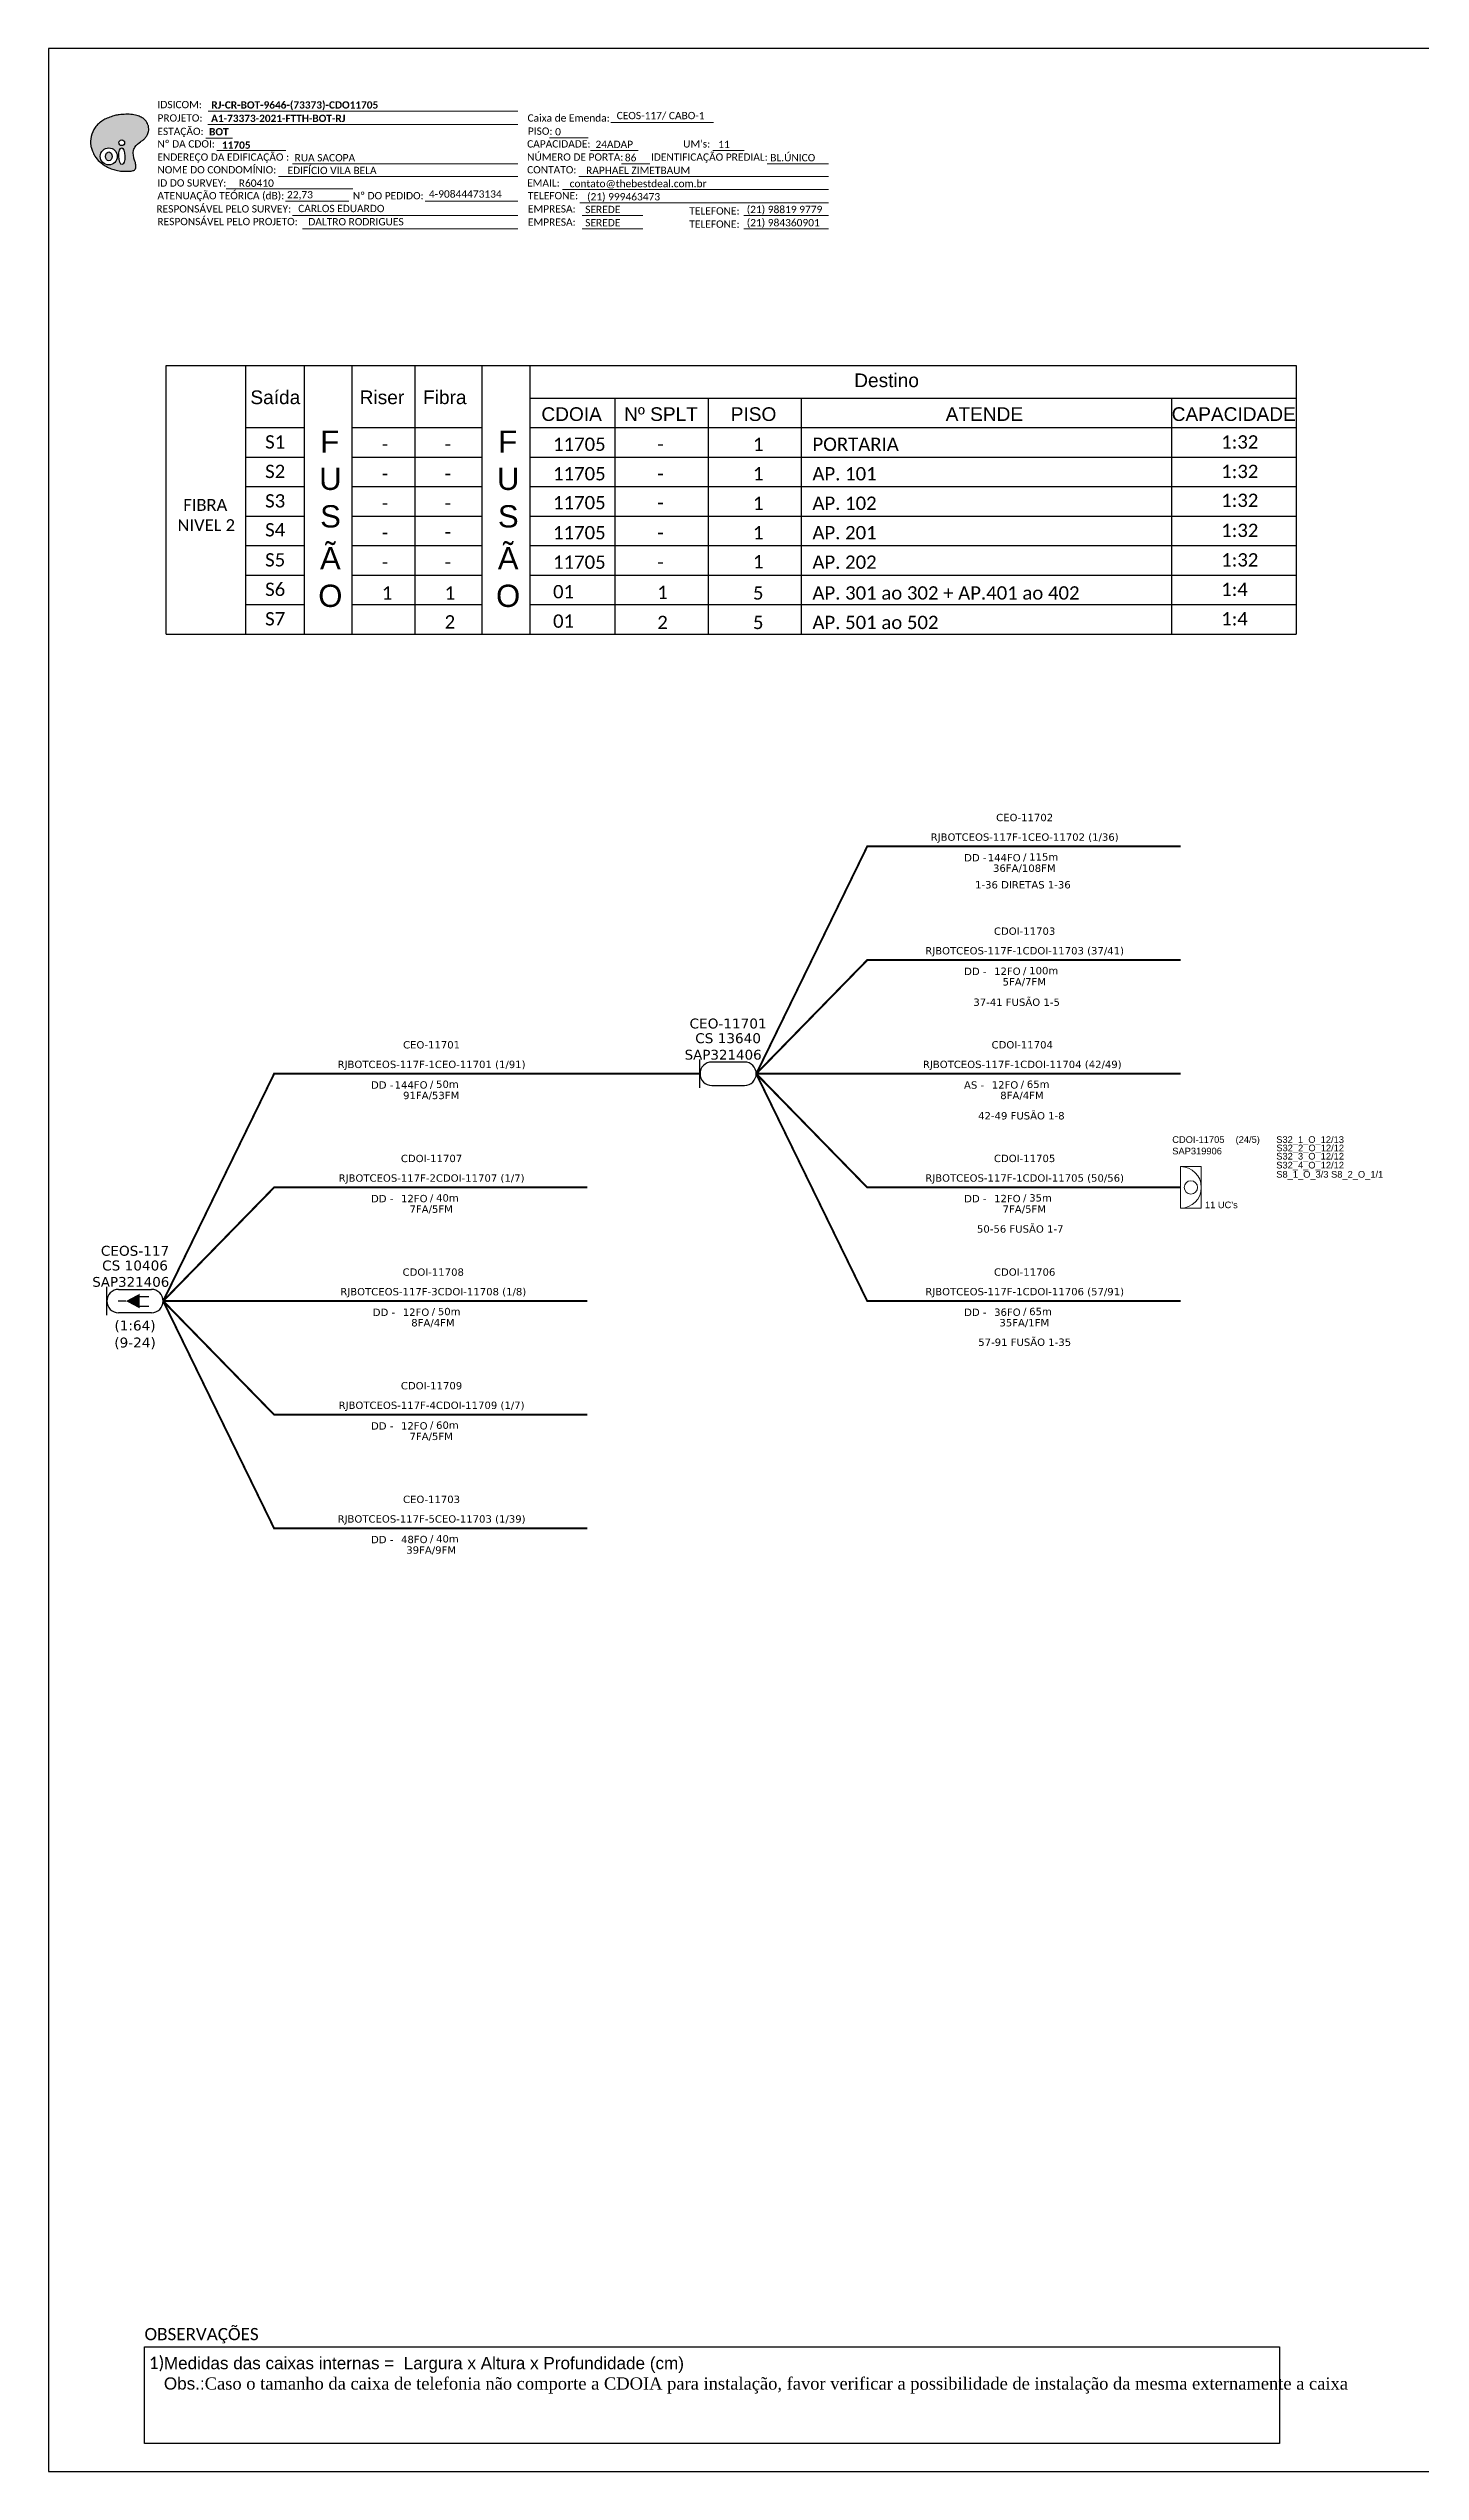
# Model space of a CAD drawing. Header units: metres. Extents: x -1286 to -445, y -500 to 94.
# Drawn here: x -1286 to -950, y -500 to 94 of the extents above; entities that cross this region are included whole.
import ezdxf
from ezdxf.enums import TextEntityAlignment as Align

# ---------------------------------------------------------------- set-up
doc = ezdxf.new("R2010")
doc.units = ezdxf.units.M
for name, color, linetype, lineweight in [("20.0-LEGENDA DOS CDO'S", 1, 'Continuous', 0), ('20.1-CDO_INTERIOR', 1, 'Continuous', 0), ('40.1-ETIQUETAS', 1, 'Continuous', 20)]:
    doc.layers.add(name, color=color, linetype=linetype, lineweight=lineweight)
for name, color, linetype in [('20.4-CEO', 1, 'Continuous'), ('20.4-CEOS', 1, 'Continuous'), ('20.5-CABO AÉREO', 1, 'Continuous'), ('20.5-CABO EM DUTO', 1, 'Continuous')]:
    doc.layers.add(name, color=color, linetype=linetype)
doc.styles.add('ARIAL', font='arial.ttf')
doc.styles.add('siredit', font='verdana.ttf')
doc.styles.add('WMF-Calibri0', font='calibri.ttf')
doc.styles.add('WMF-Calibri1', font='calibrib.ttf')
doc.linetypes.add('FENCELINE1', pattern='A,0.25,-0.1,[133,ltypeshp.shx,S=0.1,R=0,X=-0.1,Y=0],-0.1,1', length=1.45)

# ---------------------------------------------------------------- blocks, each defined once
blk = doc.blocks.new('OI')
h = blk.add_hatch(color=40)
edge = h.paths.add_edge_path()
edge.add_spline(control_points=[(4.35, -0.67), (3.92, -0.99), (3.26, -1.5), (2.81, -2.59), (2.9, -3.5), (3.06, -4.27), (3.31, -4.85), (3.37, -5.39), (3.4, -5.88), (3.2, -6.4), (2.54, -6.61), (1.65, -6.63), (0.55, -6.67), (-0.56, -6.42), (-1.61, -6.14), (-2.77, -5.61), (-3.92, -4.77), (-4.89, -3.7), (-5.34, -2.65), (-5.6, -1.94), (-5.85, -0.96), (-5.71, 0.47), (-5.1, 2.02), (-4.14, 3.02), (-3.3, 3.61), (-2.37, 4.16), (-1.36, 4.44), (-0.56, 4.7), (0.79, 4.85), (2.24, 4.97), (3.79, 4.57), (4.67, 4.21), (5.44, 3.65), (5.76, 2.99), (6.03, 2.21), (6.01, 1.46), (5.72, 0.64), (5.31, 0.08), (4.88, -0.38), (4.51, -0.55), (4.35, -0.67)], knot_values=[0, 0, 0, 0, 1.60434, 2.417191, 3.427595, 4.282808, 4.776746, 5.304182, 5.888771, 6.258406, 6.858137, 7.79129, 8.986195, 10.124242, 11.187857, 12.242908, 13.953784, 15.414161, 16.515391, 17.349188, 17.675853, 19.552021, 21.515531, 22.568638, 23.63245, 24.621084, 25.782718, 26.745347, 27.142653, 29.870543, 31.004649, 31.921532, 32.709589, 33.801391, 34.042471, 35.192333, 35.971461, 36.628871, 37.254359, 37.836911, 37.836911, 37.836911, 37.836911], degree=3, periodic=0)
h.paths.add_polyline_path([(1.13, -0.87, -1), (-0.04, -0.87, -1)], flags=16)
edge = h.paths.add_edge_path(flags=16)
edge.add_ellipse((0.56, -3.59), major_axis=(-0.02, 1.71), ratio=0.361305, start_angle=0, end_angle=360)
h.paths.add_polyline_path([(-0.36, -3.62, -1), (-3.8, -3.62, -1)], flags=16)
edge = h.paths.add_edge_path(flags=0)
edge.add_ellipse((-2.08, -3.62), major_axis=(0, 0.885), ratio=0.758294, start_angle=0, end_angle=360)
at = {"color": 40}
for centre, radius in [((-2.08, -3.62), 1.72), ((0.54, -0.87), 0.587)]:
    blk.add_circle(centre, radius, dxfattribs=at)
blk.add_ellipse((-2.08, -3.62), major_axis=(0, 0.885), ratio=0.758294, start_param=-3.141592653589792, end_param=3.141592653589792, dxfattribs=at)
blk.add_ellipse((0.56, -3.59), major_axis=(-0.02, 1.71), ratio=0.361305, dxfattribs=at)
at = {"color": 40, "start_tangent": (-0.800898, -0.598801), "end_tangent": (-0.800898, -0.598801)}
blk.add_spline([(4.35, -0.67), (3.2, -1.78), (2.9, -2.54), (2.92, -3.55), (3.12, -4.38), (3.28, -4.85), (3.37, -5.37), (3.35, -5.95), (3.2, -6.29), (2.66, -6.55), (1.73, -6.63), (0.54, -6.62), (-0.58, -6.41), (-1.6, -6.11), (-2.56, -5.67), (-3.95, -4.67), (-4.89, -3.56), (-5.37, -2.56), (-5.64, -1.78), (-5.72, -1.46), (-5.63, 0.42), (-4.84, 2.22), (-4.13, 2.99), (-3.27, 3.62), (-2.4, 4.09), (-1.3, 4.47), (-0.37, 4.72), (0.02, 4.77), (2.75, 4.8), (3.85, 4.53), (4.69, 4.16), (5.31, 3.68), (5.85, 2.73), (5.93, 2.5), (5.94, 1.35), (5.67, 0.62), (5.29, 0.08), (4.84, -0.36), (4.35, -0.67)], degree=3, dxfattribs=at)

msp = doc.modelspace()

# ---------------------------------------------------------------- linework, layer by layer
for p, q in [((-1257.17, 16.5), (-980.18, 16.5)), ((-1257.17, -49.35), (-1257.17, 16.5)), ((-1237.75, 16.5), (-1237.75, -49.35)), ((-1223.4, 16.5), (-1223.4, -49.35)), ((-1211.61, -49.35), (-1211.61, 16.5)), ((-1196.22, 16.5), (-1196.22, -49.35)), ((-1179.81, 16.5), (-1179.81, -49.35)), ((-1168.01, 16.5), (-1168.01, -49.35)), ((-980.18, 16.5), (-980.18, -49.35)), ((-1168.01, 8.47), (-980.18, 8.47)), ((-1147.24, 8.47), (-1147.24, -49.35)), ((-1124.35, 8.47), (-1124.35, -49.35)), ((-1101.5, 8.47), (-1101.5, -49.35)), ((-1010.75, 8.47), (-1010.75, -49.35)), ((-1237.75, 1.24), (-1223.4, 1.24)), ((-1211.61, 1.24), (-1179.81, 1.24)), ((-1168.01, 1.24), (-980.18, 1.24)), ((-1237.75, -5.99), (-1223.4, -5.99)), ((-1211.61, -5.99), (-1179.81, -5.99)), ((-1168.01, -5.99), (-980.18, -5.99)), ((-1237.75, -13.21), (-1223.4, -13.21)), ((-1211.61, -13.21), (-1179.81, -13.21)), ((-1168.01, -13.21), (-980.18, -13.21)), ((-1237.75, -20.44), (-1223.4, -20.44)), ((-1211.61, -20.44), (-1179.81, -20.44)), ((-1168.01, -20.44), (-980.18, -20.44)), ((-1237.75, -27.67), (-1223.4, -27.67)), ((-1211.61, -27.67), (-1179.81, -27.67)), ((-1168.01, -27.67), (-980.18, -27.67)), ((-1237.75, -34.89), (-1223.4, -34.89)), ((-1211.61, -34.89), (-1179.81, -34.89)), ((-1168.01, -34.89), (-980.18, -34.89)), ((-1237.75, -42.12), (-1223.4, -42.12)), ((-1211.61, -42.12), (-1179.81, -42.12)), ((-1168.01, -42.12), (-980.18, -42.12)), ((-1257.17, -49.35), (-980.18, -49.35))]:
    msp.add_line(p, q)
at = {"color": 0}
for p, q in [((-1262.5, -469.23), (-984.25, -469.23)), ((-1262.5, -492.93), (-1262.5, -469.23)), ((-984.25, -469.23), (-984.25, -492.93)), ((-984.25, -492.93), (-1262.5, -492.93))]:
    msp.add_line(p, q, dxfattribs=at)
msp.add_lwpolyline([(-1286.07, -499.81), (-445.07, -499.81), (-445.07, 94.19), (-1286.07, 94.19)], close=True)
at = {"color": 7, "lineweight": 0}
for points in [[(-1246.94, 78.79), (-1170.96, 78.79)], [(-1247.47, 72.24), (-1240.92, 72.24)], [(-1246.97, 75.52), (-1171.01, 75.52)], [(-1163.19, 72.28), (-1153.71, 72.28)], [(-1148.15, 76.01), (-1123.01, 76.01)], [(-1244.81, 69.17), (-1227.84, 69.17)], [(-1226.24, 65.93), (-1170.98, 65.93)], [(-1153.14, 69.17), (-1141.52, 69.17)], [(-1145.56, 65.93), (-1138.61, 65.93)], [(-1123.2, 69.17), (-1115.53, 69.17)], [(-1109.86, 65.93), (-1094.82, 65.93)], [(-1242.49, 59.75), (-1211.44, 59.75)], [(-1229.65, 62.82), (-1170.98, 62.82)], [(-1160.06, 59.58), (-1094.8, 59.58)], [(-1156.02, 62.82), (-1094.8, 62.82)], [(-1227.96, 56.79), (-1212.45, 56.79)], [(-1193.73, 56.79), (-1170.96, 56.79)], [(-1155.78, 56.34), (-1094.8, 56.34)], [(-1226.24, 53.23), (-1170.98, 53.23)], [(-1223.75, 49.99), (-1170.98, 49.99)], [(-1155.17, 53.23), (-1140.37, 53.23)], [(-1155.17, 49.99), (-1140.37, 49.99)], [(-1115.57, 53.23), (-1094.8, 53.23)], [(-1115.57, 49.99), (-1094.8, 49.99)]]:
    msp.add_lwpolyline(points, dxfattribs=at)
at = {"layer": '20.1-CDO_INTERIOR', "color": 5, "lineweight": 18}
msp.add_lwpolyline([(-1003.41, -190.11), (-1003.41, -179.91), (-1008.51, -179.91), (-1008.51, -190.11)], close=True, dxfattribs=at)
msp.add_circle((-1005.96, -185.01), 1.63, dxfattribs=at)
msp.add_arc((-1008.51, -185.01), 5.1, 270, 90, dxfattribs=at)
at = {"layer": '20.4-CEO', "color": 5}
for p, q in [((-1115.4, -154.28), (-1123.45, -154.28)), ((-1123.45, -160.02), (-1115.4, -160.02))]:
    msp.add_line(p, q, dxfattribs=at)
msp.add_lwpolyline([(-1126.33, -160.61), (-1126.33, -153.69)], dxfattribs=at)
for centre, start, end in [((-1123.45, -157.15), 90, 270), ((-1115.4, -157.15), 270, 90)]:
    msp.add_arc(centre, 2.87, start, end, dxfattribs=at)
at = {"layer": '20.4-CEOS', "color": 7}
for p, q in [((-1268.87, -210), (-1260.82, -210)), ((-1260.82, -215.74), (-1268.87, -215.74))]:
    msp.add_line(p, q, dxfattribs=at)
for points in [[(-1271.74, -216.33), (-1271.74, -209.4)], [(-1267.07, -212.87), (-1269.01, -212.87)], [(-1263.89, -211.73), (-1261.44, -211.73)], [(-1263.89, -214.12), (-1261.44, -214.12)]]:
    msp.add_lwpolyline(points, dxfattribs=at)
msp.add_lwpolyline([(-1267.07, -212.87, 0, 3.55, 0), (-1263.74, -212.87, 3.55, 3.55, 0)], format="xyseb", dxfattribs=at)
for centre, start, end in [((-1268.87, -212.87), 90, 270), ((-1260.82, -212.87), 270, 90)]:
    msp.add_arc(centre, 2.87, start, end, dxfattribs=at)
at = {"layer": '20.5-CABO AÉREO', "color": 7, "linetype": 'FENCELINE1', "ltscale": 6, "const_width": 0.48}
msp.add_lwpolyline([(-1112.53, -157.15), (-1008.51, -157.15)], dxfattribs=at)
at = {"layer": '20.5-CABO EM DUTO', "color": 7, "linetype": 'ByBlock'}
for points in [[(-1008.45, -101.43, 0.48, 0.48, 0), (-1085.32, -101.43, 0.48, 0.48, 0), (-1085.32, -101.43, 0.48, 0.48, 0), (-1112.52, -157.15, 0, 0, 0)], [(-1126.33, -157.15, 0.48, 0.48, 0), (-1230.74, -157.15, 0.48, 0.48, 0), (-1230.74, -157.15, 0.48, 0.48, 0), (-1257.94, -212.87, 0, 0, 0)], [(-1008.51, -212.87, 0.48, 0.48, 0), (-1085.32, -212.87, 0.48, 0.48, 0), (-1085.32, -212.87, 0.48, 0.48, 0), (-1112.53, -157.15, 0, 0, 0)], [(-1153.93, -240.73, 0.48, 0.48, 0), (-1230.74, -240.73, 0.48, 0.48, 0), (-1257.94, -212.87, 0, 0, 0)], [(-1153.92, -268.59, 0.48, 0.48, 0), (-1230.74, -268.59, 0.48, 0.48, 0), (-1230.74, -268.59, 0.48, 0.48, 0), (-1257.94, -212.87, 0, 0, 0)]]:
    msp.add_lwpolyline(points, format="xyseb", dxfattribs=at)
at = {"layer": '20.5-CABO EM DUTO', "color": 7, "linetype": 'ByBlock', "const_width": 0.48}
for points in [[(-1008.51, -129.29), (-1085.33, -129.29), (-1112.53, -157.15)], [(-1153.93, -185.01), (-1230.74, -185.01), (-1257.94, -212.87)], [(-1257.94, -212.87), (-1153.93, -212.87)]]:
    msp.add_lwpolyline(points, dxfattribs=at)
at = {"layer": '20.5-CABO EM DUTO', "color": 5, "linetype": 'ByBlock'}
msp.add_lwpolyline([(-1008.51, -185.01, 0.48, 0.48, 0), (-1085.33, -185.01, 0.48, 0.48, 0), (-1112.53, -157.15, 0, 0, 0)], format="xyseb", dxfattribs=at)

# ---------------------------------------------------------------- block references
at = {"color": 7, "xscale": 1.213923925163967, "yscale": 1.213923925163967, "zscale": 1.213923925163967, "rotation": 0.1532896023949059}
msp.add_blockref('OI', (-1268.76, 72.14), dxfattribs=at)

# ---------------------------------------------------------------- texts
at = {"color": 7, "lineweight": 0, "style": 'WMF-Calibri0'}
for s, height, p in [('PROJETO:', 1.793, (-1259.34, 76.26)), ('IDSICOM:', 1.793, (-1259.34, 79.54)), ('Caixa de Emenda:', 1.7927, (-1168.6, 76.26)), ('ESTAÇÃO:', 1.793, (-1259.36, 72.98)), ('Nº DA CDOI:', 1.7927, (-1259.36, 69.91)), ('CAPACIDADE:', 1.7927, (-1168.71, 69.91)), ('PISO:', 1.793, (-1168.53, 73.03)), ("UM's:", 1.793, (-1130.47, 69.91)), ('ENDEREÇO DA EDIFICAÇÃO :', 1.7927, (-1259.36, 66.68)), ('NOME DO CONDOMÍNIO:', 1.7927, (-1259.36, 63.56)), ('CONTATO:', 1.793, (-1168.71, 63.56)), ('NÚMERO DE PORTA:', 1.7927, (-1168.71, 66.68)), ('IDENTIFICAÇÃO PREDIAL:', 1.7927, (-1138.34, 66.68)), ('ATENUAÇÃO TEÓRICA (dB):', 1.7927, (-1259.36, 57.21)), ('ID DO SURVEY:', 1.7927, (-1259.36, 60.33)), ('EMAIL:', 1.793, (-1168.71, 60.33)), ('RESPONSÁVEL PELO SURVEY:', 1.7927, (-1259.6, 53.98)), ('Nº DO PEDIDO:', 1.7927, (-1211.44, 57.21)), ('TELEFONE:', 1.793, (-1168.53, 57.21)), ('EMPRESA:', 1.793, (-1168.53, 53.98)), ('TELEFONE:', 1.793, (-1128.93, 53.47)), ('RESPONSÁVEL PELO PROJETO:', 1.7927, (-1259.36, 50.87)), ('EMPRESA:', 1.793, (-1168.53, 50.74)), ('TELEFONE:', 1.793, (-1128.93, 50.24))]:
    msp.add_text(s, height=height, dxfattribs=at).set_placement(p)
at = {"color": 7}
for s, height, style, p in [('A1-73373-2021-FTTH-BOT-RJ', 1.7927, 'WMF-Calibri1', (-1246.18, 76.17)), ('RJ-CR-BOT-9646-(73373)-CDO11705 ', 1.7927, 'WMF-Calibri1', (-1246.14, 79.45)), ('CEOS-117/ CABO-1', 1.7927, 'WMF-Calibri0', (-1146.75, 76.85)), ('BOT', 1.793, 'WMF-Calibri1', (-1246.68, 72.89)), ('0', 1.79, 'WMF-Calibri0', (-1161.84, 72.88)), ('24ADAP', 1.793, 'WMF-Calibri0', (-1151.96, 69.79)), ('11', 1.793, 'WMF-Calibri0', (-1121.85, 69.77)), ('EDIFÍCIO VILA BELA', 1.7927, 'WMF-Calibri0', (-1227.45, 63.39)), ('RUA SACOPA ', 1.7927, 'WMF-Calibri0', (-1225.73, 66.52)), ('86', 1.793, 'WMF-Calibri0', (-1144.74, 66.53)), ('BL.ÚNICO', 1.793, 'WMF-Calibri0', (-1109.1, 66.53)), ('R60410', 1.793, 'WMF-Calibri0', (-1239.4, 60.28)), ('4-90844473134', 1.7927, 'WMF-Calibri0', (-1192.78, 57.62)), ('contato@thebestdeal.com.br', 1.7927, 'WMF-Calibri0', (-1158.28, 60.18)), ('RAPHAEL ZIMETBAUM', 1.7927, 'WMF-Calibri0', (-1154.25, 63.42)), ('22,73', 1.793, 'WMF-Calibri0', (-1227.58, 57.45)), ('CARLOS EDUARDO', 1.7927, 'WMF-Calibri0', (-1224.84, 54.07)), ('SEREDE', 1.793, 'WMF-Calibri0', (-1154.47, 53.83)), ('(21) 999463473', 1.7927, 'WMF-Calibri0', (-1154, 56.94)), ('(21) 98819 9779', 1.7927, 'WMF-Calibri0', (-1114.86, 53.83)), ('DALTRO RODRIGUES', 1.7927, 'WMF-Calibri0', (-1222.35, 50.83)), ('SEREDE', 1.793, 'WMF-Calibri0', (-1154.47, 50.59)), ('(21) 984360901', 1.7927, 'WMF-Calibri0', (-1114.86, 50.59)), ('-', 3.26, 'WMF-Calibri0', (-1204.33, -4.46)), ('-', 3.26, 'WMF-Calibri0', (-1188.94, -4.46)), ('11705', 3.264, 'WMF-Calibri0', (-1162.35, -4.46)), ('-', 3.26, 'WMF-Calibri0', (-1136.8, -4.46)), ('1', 3.26, 'WMF-Calibri0', (-1113.34, -4.46)), ('PORTARIA', 3.264, 'WMF-Calibri0', (-1098.75, -4.46)), ('-', 3.26, 'WMF-Calibri0', (-1204.33, -11.69)), ('-', 3.26, 'WMF-Calibri0', (-1188.94, -11.69)), ('11705', 3.264, 'WMF-Calibri0', (-1162.35, -11.69)), ('-', 3.26, 'WMF-Calibri0', (-1136.8, -11.69)), ('1', 3.26, 'WMF-Calibri0', (-1113.34, -11.69)), ('AP. 101', 3.264, 'WMF-Calibri0', (-1098.75, -11.69)), ('-', 3.26, 'WMF-Calibri0', (-1204.33, -18.92)), ('-', 3.26, 'WMF-Calibri0', (-1188.94, -18.92)), ('11705', 3.264, 'WMF-Calibri0', (-1162.35, -18.77)), ('-', 3.26, 'WMF-Calibri0', (-1136.8, -18.77)), ('1', 3.26, 'WMF-Calibri0', (-1113.34, -18.92)), ('AP. 102', 3.264, 'WMF-Calibri0', (-1098.75, -18.92)), ('11705', 3.264, 'WMF-Calibri0', (-1162.35, -26.14)), ('1', 3.26, 'WMF-Calibri0', (-1113.34, -26.14)), ('AP. 201', 3.264, 'WMF-Calibri0', (-1098.75, -26.14)), ('-', 3.26, 'WMF-Calibri0', (-1204.33, -26.14)), ('-', 3.26, 'WMF-Calibri0', (-1188.94, -26)), ('-', 3.26, 'WMF-Calibri0', (-1136.8, -26.14)), ('-', 3.26, 'WMF-Calibri0', (-1204.33, -33.37)), ('-', 3.26, 'WMF-Calibri0', (-1188.94, -33.37)), ('11705', 3.264, 'WMF-Calibri0', (-1162.35, -33.37)), ('-', 3.26, 'WMF-Calibri0', (-1136.8, -33.37)), ('1', 3.26, 'WMF-Calibri0', (-1113.34, -33.23)), ('AP. 202', 3.264, 'WMF-Calibri0', (-1098.75, -33.37)), ('1', 3.26, 'WMF-Calibri0', (-1204.33, -40.91)), ('1', 3.26, 'WMF-Calibri0', (-1188.94, -40.91)), ('01', 3.264, 'WMF-Calibri0', (-1162.35, -40.6)), ('1', 3.26, 'WMF-Calibri0', (-1136.8, -40.77)), ('5', 3.26, 'WMF-Calibri0', (-1113.34, -40.91)), ('AP. 301 ao 302 + AP.401 ao 402', 3.2644, 'WMF-Calibri0', (-1098.75, -40.91)), ('2', 3.26, 'WMF-Calibri0', (-1188.94, -48)), ('01', 3.264, 'WMF-Calibri0', (-1162.35, -47.82)), ('2', 3.26, 'WMF-Calibri0', (-1136.8, -48.14)), ('5', 3.26, 'WMF-Calibri0', (-1113.34, -48.14)), ('AP. 501 ao 502', 3.2644, 'WMF-Calibri0', (-1098.75, -48.14))]:
    msp.add_text(s, height=height, dxfattribs=dict(at, style=style)).set_placement(p)
at = {"color": 7, "style": 'WMF-Calibri1'}
msp.add_text('11705', height=1.793, dxfattribs=at).set_placement((-1240.02, 69.6), align=Align.CENTER)
at = {"style": 'ARIAL'}
for s, p in [('Destino', (-1080.58, 12.85)), ('Saída', (-1230.44, 8.68)), ('Riser', (-1204.3, 8.68)), ('Fibra', (-1188.9, 8.68)), ('CDOIA', (-1157.8, 4.56)), ('Nº SPLT', (-1135.89, 4.56)), ('PISO', (-1113.2, 4.56)), ('ATENDE', (-1056.59, 4.56)), ('CAPACIDADE', (-995.46, 4.56))]:
    msp.add_text(s, height=3.351, dxfattribs=at).set_placement(p, align=Align.MIDDLE_CENTER)
at = {"linetype": 'Continuous', "style": 'ARIAL'}
for s, p in [('F', (-1219.42, -4.92)), ('F', (-1175.82, -4.92)), ('U', (-1219.69, -14.03)), ('U', (-1176.1, -14.03)), ('S', (-1219.46, -23.23)), ('S', (-1175.87, -23.23)), ('Ã', (-1219.49, -33.51)), ('Ã', (-1175.9, -33.51)), ('O', (-1219.92, -42.71)), ('O', (-1176.33, -42.71))]:
    msp.add_text(s, height=5.46, dxfattribs=at).set_placement(p)
at = {"color": 7, "linetype": 'Continuous', "lineweight": 0, "style": 'WMF-Calibri0'}
for s, p in [('FIBRA ', (-1247.11, -17.7)), ('NIVEL 2', (-1247.38, -22.67))]:
    msp.add_text(s, height=2.911, dxfattribs=at).set_placement(p, align=Align.MIDDLE_CENTER)
at = {"style": 'WMF-Calibri0'}
msp.add_text('OBSERVAÇÕES', height=3, dxfattribs=at).set_placement((-1262.52, -467.61))
at = {"char_height": 3, "width": 277.1819, "attachment_point": 1}
for s, insert, style in [('1)', (-1261.44, -471.63), 'WMF-Calibri0'), ('Medidas das caixas internas =  Largura x Altura x Profundidade (cm)\\PObs.:{\\fTimes New Roman|b0|i0|c0|p16;Caso o tamanho da caixa de telefonia não comporte a CDOIA para instalação, favor verificar a possibilidade de instalação da mesma externamente a caixa}', (-1257.77, -471.72), 'ARIAL')]:
    msp.add_mtext(s, dxfattribs=dict(at, insert=insert, style=style))
at = {"color": 7, "lineweight": 0, "style": 'WMF-Calibri0', "flags": 8}
for tag, p, s in [('S1', (-1232.94, -3.89), 'S1'), ('1:32', (-998.52, -3.89), '1:8'), ('S2', (-1232.94, -11.12), 'S2'), ('1:32', (-998.52, -11.12), '1:8'), ('S3', (-1232.94, -18.34), 'S3'), ('1:32', (-998.52, -18.2), '1:8'), ('S4', (-1232.94, -25.43), 'S4'), ('1:32', (-998.52, -25.57), '1:8'), ('S5', (-1232.94, -32.8), 'S5'), ('1:32', (-998.52, -32.8), '1:8'), ('S6', (-1232.94, -40.02), 'S6'), ('1:4', (-998.52, -40.02), '1:8'), ('S7', (-1232.94, -47.25), 'S7'), ('1:4', (-998.52, -47.25), '1:8')]:
    msp.add_attdef(tag, p, s, height=3.264, dxfattribs=at)
at = {"layer": "20.0-LEGENDA DOS CDO'S", "color": 5, "style": 'ARIAL'}
for s, p in [('SAP319906', (-1010.53, -176.92)), ('CDOI-11705 ', (-1010.53, -174.1)), ('S32_3_O_12/12', (-985.03, -178.18)), ('S32_1_O_12/13', (-985.03, -174.1)), ('S32_2_O_12/12', (-985.01, -176.14)), ('S32_4_O_12/12', (-985.03, -180.37)), ('S8_1_O_3/3 S8_2_O_1/1  ', (-985.03, -182.62)), ("11 UC's", (-1002.51, -190.11))]:
    msp.add_text(s, height=1.632, dxfattribs=at).set_placement(p)
msp.add_text('(24/5)', height=1.632, dxfattribs=at).set_placement((-992.03, -174.1), align=Align.CENTER)
at = {"layer": '20.4-CEO', "color": 5, "style": 'siredit'}
for s, height, p in [('CEO-11701', 2.433, (-1119.43, -144.83)), ('CS 13640', 2.433, (-1119.43, -148.43)), (' SAP321406', 2.4, (-1121.17, -152.48))]:
    msp.add_text(s, height=height, rotation=0, dxfattribs=at).set_placement(p, align=Align.MIDDLE_CENTER)
at = {"layer": '20.4-CEOS', "color": 7, "style": 'siredit'}
for s, height, p in [('CEOS-117', 2.433, (-1264.84, -200.55)), ('SAP321406', 2.4, (-1265.88, -208.17)), ('CS 10406', 2.433, (-1264.84, -204.15))]:
    msp.add_text(s, height=height, dxfattribs=at).set_placement(p, align=Align.MIDDLE_CENTER)
for s, p in [('(1:64)', (-1264.84, -217.64)), ('(9-24)', (-1264.84, -221.82))]:
    msp.add_text(s, height=2.433, dxfattribs=at).set_placement(p, align=Align.TOP_CENTER)
at = {"layer": '40.1-ETIQUETAS', "color": 7, "style": 'siredit'}
for s, p in [('CEO-11702', (-1046.72, -94.33)), ('RJBOTCEOS-117F-1CEO-11702 (1/36)', (-1046.72, -99.13)), ('36FA/108FM', (-1046.81, -106.75)), ('CDOI-11703', (-1046.73, -122.19)), ('RJBOTCEOS-117F-1CDOI-11703 (37/41)', (-1046.73, -126.99)), ('5FA/7FM', (-1046.81, -134.61)), ('RJBOTCEOS-117F-1CEO-11701 (1/91)', (-1192.14, -154.85)), ('CEO-11701', (-1192.14, -150.05)), ('RJBOTCEOS-117F-1CDOI-11704 (42/49)', (-1047.31, -154.85)), ('CDOI-11704', (-1047.31, -150.05)), ('91FA/53FM', (-1192.23, -162.47)), ('8FA/4FM', (-1047.39, -162.47)), ('CDOI-11707', (-1192.14, -177.91)), ('RJBOTCEOS-117F-2CDOI-11707 (1/7)', (-1192.14, -182.71)), ('7FA/5FM', (-1192.23, -190.33)), ('CDOI-11708', (-1191.72, -205.77)), ('CDOI-11706', (-1046.72, -205.76)), ('RJBOTCEOS-117F-3CDOI-11708 (1/8)', (-1191.72, -210.57)), ('RJBOTCEOS-117F-1CDOI-11706 (57/91)', (-1046.72, -210.56)), ('8FA/4FM', (-1191.8, -218.19)), ('35FA/1FM', (-1046.81, -218.18)), ('RJBOTCEOS-117F-4CDOI-11709 (1/7)', (-1192.14, -238.42)), ('CDOI-11709', (-1192.14, -233.62)), ('7FA/5FM', (-1192.23, -246.04)), ('CEO-11703', (-1192.14, -261.48)), ('RJBOTCEOS-117F-5CEO-11703 (1/39)', (-1192.14, -266.28)), ('39FA/9FM', (-1192.23, -273.9))]:
    msp.add_text(s, height=1.8, dxfattribs=at).set_placement(p, align=Align.MIDDLE_CENTER)
for s, p in [('DD -', (-1056.08, -104.19)), ('144FO', (-1047.7, -104.17)), ('/', (-1046.28, -104)), ('DD -', (-1056.08, -132.05)), ('12FO', (-1047.71, -132.02)), ('/', (-1046.29, -131.86)), ('DD -', (-1201.5, -159.91)), ('144FO', (-1193.12, -159.88)), ('/', (-1191.7, -159.72)), ('AS -', (-1056.66, -159.91)), ('12FO', (-1048.29, -159.88)), ('/', (-1046.87, -159.72)), ('DD -', (-1201.5, -187.77)), ('12FO', (-1193.12, -187.74)), ('/', (-1191.71, -187.58)), ('DD -', (-1201.07, -215.63)), ('12FO', (-1192.7, -215.6)), ('/', (-1191.28, -215.44)), ('DD -', (-1056.08, -215.63)), ('36FO', (-1047.7, -215.6)), ('/', (-1046.28, -215.43)), ('DD -', (-1201.5, -243.49)), ('12FO', (-1193.12, -243.46)), ('/', (-1191.71, -243.29)), ('DD -', (-1201.5, -271.35)), ('48FO', (-1193.12, -271.32)), ('/', (-1191.7, -271.15))]:
    msp.add_text(s, height=1.8, dxfattribs=at).set_placement(p, align=Align.MIDDLE_RIGHT)
for s, p in [('115m', (-1045.61, -104)), ('100m', (-1045.61, -131.86)), ('50m', (-1191.03, -159.72)), ('65m', (-1046.19, -159.72)), ('40m', (-1191.03, -187.58)), ('50m', (-1190.6, -215.44)), ('65m', (-1045.61, -215.43)), ('60m', (-1191.03, -243.29)), ('40m', (-1191.03, -271.15))]:
    msp.add_text(s, height=1.8, dxfattribs=at).set_placement(p, align=Align.MIDDLE_LEFT)
msp.add_text('1-36 DIRETAS 1-36', height=1.8, dxfattribs=at).set_placement((-1047.16, -111.72), align=Align.CENTER)
for s, p in [('37-41 FUSÃO 1-5', (-1059.3, -140.51)), ('42-49 FUSÃO 1-8', (-1058.13, -168.35)), ('57-91 FUSÃO 1-35', (-1058.1, -223.86))]:
    msp.add_text(s, height=1.8, dxfattribs=at).set_placement(p)
at = {"layer": '40.1-ETIQUETAS', "color": 5, "style": 'siredit'}
for s, p in [('CDOI-11705', (-1046.73, -177.9)), ('RJBOTCEOS-117F-1CDOI-11705 (50/56)', (-1046.73, -182.7)), ('7FA/5FM', (-1046.81, -190.32))]:
    msp.add_text(s, height=1.8, dxfattribs=at).set_placement(p, align=Align.MIDDLE_CENTER)
for s, p in [('DD -', (-1056.08, -187.77)), ('12FO', (-1047.71, -187.74)), ('/', (-1046.29, -187.57))]:
    msp.add_text(s, height=1.8, dxfattribs=at).set_placement(p, align=Align.MIDDLE_RIGHT)
msp.add_text('35m', height=1.8, dxfattribs=at).set_placement((-1045.61, -187.57), align=Align.MIDDLE_LEFT)
msp.add_text('50-56 FUSÃO 1-7', height=1.8, dxfattribs=at).set_placement((-1058.41, -196.1))

doc.saveas('drawing.dxf')
